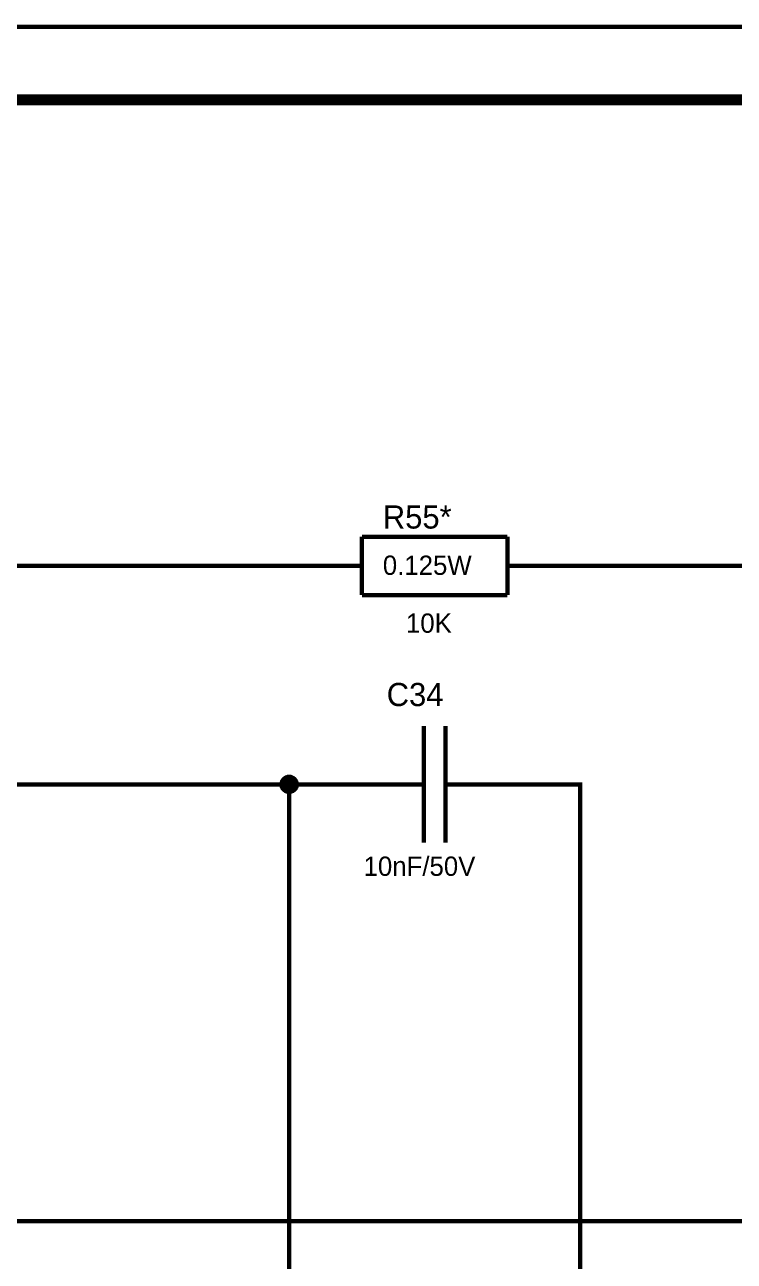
# Model space of a CAD drawing. Header units: millimetres. Extents: x 0 to 420, y 0 to 297.
# Drawn here: x 224.3 to 273.1, y 212.3 to 297.1 of the extents above; entities that cross this region are included whole.
import ezdxf

# ---------------------------------------------------------------- set-up
doc = ezdxf.new("R2010")
doc.units = ezdxf.units.MM
doc.layers.add('Sheet', color=255, linetype='Continuous')

msp = doc.modelspace()

# ---------------------------------------------------------------- linework, layer by layer
at = {"layer": 'Sheet'}
for points, const_width in [([(0.099, 297), (419.901, 297), (419.901, 0), (0.099, 0), (0.099, 297)], 0.3), ([(0.099, 297), (419.901, 297), (419.901, 0), (0.099, 0), (0.099, 297)], 0.3), ([(0.099, 297), (0.099, 0), (419.901, 0), (419.901, 297), (0.099, 297), (0.099, 297)], 0.0991), ([(0.099, 297), (0.099, 0), (419.901, 0), (419.901, 297), (0.099, 297), (0.099, 297)], 0.0991), ([(20.093, 291.999), (414.919, 291.999), (414.919, 7.998), (20.093, 7.998), (20.093, 291.999)], 0.749)]:
    msp.add_lwpolyline(points, close=True, dxfattribs=dict(at, const_width=const_width))
for points, const_width in [([(247.488, 261.995), (247.488, 257.987)], 0.3), ([(247.488, 261.995), (257.485, 261.995)], 0.3), ([(257.485, 261.995), (257.485, 257.987)], 0.3), ([(214.998, 259.991), (244.989, 259.991)], 0.3), ([(247.488, 259.991), (244.989, 259.991)], 0.3), ([(257.485, 259.991), (259.984, 259.991)], 0.3), ([(259.984, 259.991), (277.479, 259.991), (279.978, 259.991)], 0.3), ([(247.488, 257.987), (257.485, 257.987)], 0.3), ([(251.742, 248.996), (251.742, 240.998)], 0.3), ([(253.231, 248.996), (253.231, 240.998)], 0.3), ([(241.977, 244.989), (241.977, 245.022), (241.977, 245.038), (241.977, 245.071), (241.993, 245.088), (241.993, 245.121), (241.993, 245.138), (242.01, 245.171), (242.01, 245.187), (242.026, 245.204), (242.043, 245.237), (242.059, 245.254), (242.059, 245.27), (242.076, 245.287), (242.093, 245.32), (242.109, 245.336), (242.126, 245.353), (242.142, 245.369), (242.159, 245.386), (242.192, 245.403), (242.208, 245.419), (242.225, 245.419), (242.241, 245.436), (242.275, 245.452), (242.291, 245.469), (242.308, 245.469), (242.341, 245.485), (242.357, 245.485), (242.39, 245.485), (242.407, 245.502), (242.44, 245.502), (242.457, 245.502), (242.49, 245.502)], 0.3), ([(241.977, 244.989), (241.977, 245.022), (241.977, 245.038), (241.977, 245.071), (241.993, 245.088), (241.993, 245.121), (241.993, 245.138), (242.01, 245.171), (242.01, 245.187), (242.026, 245.204), (242.043, 245.237), (242.059, 245.254), (242.059, 245.27), (242.076, 245.287), (242.093, 245.32), (242.109, 245.336), (242.126, 245.353), (242.142, 245.369), (242.159, 245.386), (242.192, 245.403), (242.208, 245.419), (242.225, 245.419), (242.241, 245.436), (242.275, 245.452), (242.291, 245.469), (242.308, 245.469), (242.341, 245.485), (242.357, 245.485), (242.39, 245.485), (242.407, 245.502), (242.44, 245.502), (242.457, 245.502), (242.49, 245.502)], 0.3), ([(241.977, 244.989), (241.977, 245.022), (241.977, 245.038), (241.977, 245.071), (241.993, 245.088), (241.993, 245.121), (241.993, 245.138), (242.01, 245.171), (242.01, 245.187), (242.026, 245.204), (242.043, 245.237), (242.059, 245.254), (242.059, 245.27), (242.076, 245.287), (242.093, 245.32), (242.109, 245.336), (242.126, 245.353), (242.142, 245.369), (242.159, 245.386), (242.192, 245.403), (242.208, 245.419), (242.225, 245.419), (242.241, 245.436), (242.275, 245.452), (242.291, 245.469), (242.308, 245.469), (242.341, 245.485), (242.357, 245.485), (242.39, 245.485), (242.407, 245.502), (242.44, 245.502), (242.457, 245.502), (242.49, 245.502)], 0.3), ([(241.977, 244.989), (241.977, 245.022), (241.977, 245.038), (241.977, 245.071), (241.993, 245.088), (241.993, 245.121), (241.993, 245.138), (242.01, 245.171), (242.01, 245.187), (242.026, 245.204), (242.043, 245.237), (242.059, 245.254), (242.059, 245.27), (242.076, 245.287), (242.093, 245.32), (242.109, 245.336), (242.126, 245.353), (242.142, 245.369), (242.159, 245.386), (242.192, 245.403), (242.208, 245.419), (242.225, 245.419), (242.241, 245.436), (242.275, 245.452), (242.291, 245.469), (242.308, 245.469), (242.341, 245.485), (242.357, 245.485), (242.39, 245.485), (242.407, 245.502), (242.44, 245.502), (242.457, 245.502), (242.49, 245.502)], 0.3), ([(241.977, 244.989), (241.977, 245.022), (241.977, 245.038), (241.977, 245.071), (241.993, 245.088), (241.993, 245.121), (241.993, 245.138), (242.01, 245.171), (242.01, 245.187), (242.026, 245.204), (242.043, 245.237), (242.059, 245.254), (242.059, 245.27), (242.076, 245.287), (242.093, 245.32), (242.109, 245.336), (242.126, 245.353), (242.142, 245.369), (242.159, 245.386), (242.192, 245.403), (242.208, 245.419), (242.225, 245.419), (242.241, 245.436), (242.275, 245.452), (242.291, 245.469), (242.308, 245.469), (242.341, 245.485), (242.357, 245.485), (242.39, 245.485), (242.407, 245.502), (242.44, 245.502), (242.457, 245.502), (242.49, 245.502)], 0.0991), ([(241.977, 244.989), (241.977, 245.022), (241.977, 245.038), (241.977, 245.071), (241.993, 245.088), (241.993, 245.121), (241.993, 245.138), (242.01, 245.171), (242.01, 245.187), (242.026, 245.204), (242.043, 245.237), (242.059, 245.254), (242.059, 245.27), (242.076, 245.287), (242.093, 245.32), (242.109, 245.336), (242.126, 245.353), (242.142, 245.369), (242.159, 245.386), (242.192, 245.403), (242.208, 245.419), (242.225, 245.419), (242.241, 245.436), (242.275, 245.452), (242.291, 245.469), (242.308, 245.469), (242.341, 245.485), (242.357, 245.485), (242.39, 245.485), (242.407, 245.502), (242.44, 245.502), (242.457, 245.502), (242.49, 245.502)], 0.0991), ([(241.977, 244.989), (241.977, 245.022), (241.977, 245.038), (241.977, 245.071), (241.993, 245.088), (241.993, 245.121), (241.993, 245.138), (242.01, 245.171), (242.01, 245.187), (242.026, 245.204), (242.043, 245.237), (242.059, 245.254), (242.059, 245.27), (242.076, 245.287), (242.093, 245.32), (242.109, 245.336), (242.126, 245.353), (242.142, 245.369), (242.159, 245.386), (242.192, 245.403), (242.208, 245.419), (242.225, 245.419), (242.241, 245.436), (242.275, 245.452), (242.291, 245.469), (242.308, 245.469), (242.341, 245.485), (242.357, 245.485), (242.39, 245.485), (242.407, 245.502), (242.44, 245.502), (242.457, 245.502), (242.49, 245.502)], 0.0991), ([(241.977, 244.989), (241.977, 245.022), (241.977, 245.038), (241.977, 245.071), (241.993, 245.088), (241.993, 245.121), (241.993, 245.138), (242.01, 245.171), (242.01, 245.187), (242.026, 245.204), (242.043, 245.237), (242.059, 245.254), (242.059, 245.27), (242.076, 245.287), (242.093, 245.32), (242.109, 245.336), (242.126, 245.353), (242.142, 245.369), (242.159, 245.386), (242.192, 245.403), (242.208, 245.419), (242.225, 245.419), (242.241, 245.436), (242.275, 245.452), (242.291, 245.469), (242.308, 245.469), (242.341, 245.485), (242.357, 245.485), (242.39, 245.485), (242.407, 245.502), (242.44, 245.502), (242.457, 245.502), (242.49, 245.502)], 0.0991), ([(242.49, 245.502), (242.49, 245.502)], 0.3), ([(242.49, 245.502), (242.523, 245.502), (242.539, 245.502), (242.573, 245.502), (242.589, 245.485), (242.622, 245.485), (242.639, 245.485), (242.672, 245.469), (242.688, 245.469), (242.705, 245.452), (242.738, 245.436), (242.755, 245.419), (242.771, 245.419), (242.788, 245.403), (242.821, 245.386), (242.837, 245.369), (242.854, 245.353), (242.87, 245.336), (242.887, 245.32), (242.904, 245.287), (242.92, 245.27), (242.92, 245.254), (242.937, 245.237), (242.953, 245.204), (242.97, 245.187), (242.97, 245.171), (242.986, 245.138), (242.986, 245.121), (242.986, 245.088), (243.003, 245.071), (243.003, 245.038), (243.003, 245.022), (243.003, 244.989)], 0.3), ([(242.49, 245.502), (242.49, 245.502)], 0.3), ([(242.49, 245.502), (242.523, 245.502), (242.539, 245.502), (242.573, 245.502), (242.589, 245.485), (242.622, 245.485), (242.639, 245.485), (242.672, 245.469), (242.688, 245.469), (242.705, 245.452), (242.738, 245.436), (242.755, 245.419), (242.771, 245.419), (242.788, 245.403), (242.821, 245.386), (242.837, 245.369), (242.854, 245.353), (242.87, 245.336), (242.887, 245.32), (242.904, 245.287), (242.92, 245.27), (242.92, 245.254), (242.937, 245.237), (242.953, 245.204), (242.97, 245.187), (242.97, 245.171), (242.986, 245.138), (242.986, 245.121), (242.986, 245.088), (243.003, 245.071), (243.003, 245.038), (243.003, 245.022), (243.003, 244.989)], 0.3), ([(242.49, 245.502), (242.49, 245.502)], 0.3), ([(242.49, 245.502), (242.523, 245.502), (242.539, 245.502), (242.573, 245.502), (242.589, 245.485), (242.622, 245.485), (242.639, 245.485), (242.672, 245.469), (242.688, 245.469), (242.705, 245.452), (242.738, 245.436), (242.755, 245.419), (242.771, 245.419), (242.788, 245.403), (242.821, 245.386), (242.837, 245.369), (242.854, 245.353), (242.87, 245.336), (242.887, 245.32), (242.904, 245.287), (242.92, 245.27), (242.92, 245.254), (242.937, 245.237), (242.953, 245.204), (242.97, 245.187), (242.97, 245.171), (242.986, 245.138), (242.986, 245.121), (242.986, 245.088), (243.003, 245.071), (243.003, 245.038), (243.003, 245.022), (243.003, 244.989)], 0.3), ([(242.49, 245.502), (242.49, 245.502)], 0.3), ([(242.49, 245.502), (242.523, 245.502), (242.539, 245.502), (242.573, 245.502), (242.589, 245.485), (242.622, 245.485), (242.639, 245.485), (242.672, 245.469), (242.688, 245.469), (242.705, 245.452), (242.738, 245.436), (242.755, 245.419), (242.771, 245.419), (242.788, 245.403), (242.821, 245.386), (242.837, 245.369), (242.854, 245.353), (242.87, 245.336), (242.887, 245.32), (242.904, 245.287), (242.92, 245.27), (242.92, 245.254), (242.937, 245.237), (242.953, 245.204), (242.97, 245.187), (242.97, 245.171), (242.986, 245.138), (242.986, 245.121), (242.986, 245.088), (243.003, 245.071), (243.003, 245.038), (243.003, 245.022), (243.003, 244.989)], 0.3), ([(242.49, 245.502), (242.49, 245.502)], 0.0991), ([(242.49, 245.502), (242.523, 245.502), (242.539, 245.502), (242.573, 245.502), (242.589, 245.485), (242.622, 245.485), (242.639, 245.485), (242.672, 245.469), (242.688, 245.469), (242.705, 245.452), (242.738, 245.436), (242.755, 245.419), (242.771, 245.419), (242.788, 245.403), (242.821, 245.386), (242.837, 245.369), (242.854, 245.353), (242.87, 245.336), (242.887, 245.32), (242.904, 245.287), (242.92, 245.27), (242.92, 245.254), (242.937, 245.237), (242.953, 245.204), (242.97, 245.187), (242.97, 245.171), (242.986, 245.138), (242.986, 245.121), (242.986, 245.088), (243.003, 245.071), (243.003, 245.038), (243.003, 245.022), (243.003, 244.989)], 0.0991), ([(242.49, 245.502), (242.49, 245.502)], 0.0991), ([(242.49, 245.502), (242.523, 245.502), (242.539, 245.502), (242.573, 245.502), (242.589, 245.485), (242.622, 245.485), (242.639, 245.485), (242.672, 245.469), (242.688, 245.469), (242.705, 245.452), (242.738, 245.436), (242.755, 245.419), (242.771, 245.419), (242.788, 245.403), (242.821, 245.386), (242.837, 245.369), (242.854, 245.353), (242.87, 245.336), (242.887, 245.32), (242.904, 245.287), (242.92, 245.27), (242.92, 245.254), (242.937, 245.237), (242.953, 245.204), (242.97, 245.187), (242.97, 245.171), (242.986, 245.138), (242.986, 245.121), (242.986, 245.088), (243.003, 245.071), (243.003, 245.038), (243.003, 245.022), (243.003, 244.989)], 0.0991), ([(242.49, 245.502), (242.49, 245.502)], 0.0991), ([(242.49, 245.502), (242.523, 245.502), (242.539, 245.502), (242.573, 245.502), (242.589, 245.485), (242.622, 245.485), (242.639, 245.485), (242.672, 245.469), (242.688, 245.469), (242.705, 245.452), (242.738, 245.436), (242.755, 245.419), (242.771, 245.419), (242.788, 245.403), (242.821, 245.386), (242.837, 245.369), (242.854, 245.353), (242.87, 245.336), (242.887, 245.32), (242.904, 245.287), (242.92, 245.27), (242.92, 245.254), (242.937, 245.237), (242.953, 245.204), (242.97, 245.187), (242.97, 245.171), (242.986, 245.138), (242.986, 245.121), (242.986, 245.088), (243.003, 245.071), (243.003, 245.038), (243.003, 245.022), (243.003, 244.989)], 0.0991), ([(242.49, 245.502), (242.49, 245.502)], 0.0991), ([(242.49, 245.502), (242.523, 245.502), (242.539, 245.502), (242.573, 245.502), (242.589, 245.485), (242.622, 245.485), (242.639, 245.485), (242.672, 245.469), (242.688, 245.469), (242.705, 245.452), (242.738, 245.436), (242.755, 245.419), (242.771, 245.419), (242.788, 245.403), (242.821, 245.386), (242.837, 245.369), (242.854, 245.353), (242.87, 245.336), (242.887, 245.32), (242.904, 245.287), (242.92, 245.27), (242.92, 245.254), (242.937, 245.237), (242.953, 245.204), (242.97, 245.187), (242.97, 245.171), (242.986, 245.138), (242.986, 245.121), (242.986, 245.088), (243.003, 245.071), (243.003, 245.038), (243.003, 245.022), (243.003, 244.989)], 0.0991), ([(214.998, 244.989), (242.49, 244.989), (248.746, 244.989)], 0.3), ([(242.49, 244.492), (242.457, 244.492), (242.44, 244.492), (242.407, 244.492), (242.39, 244.508), (242.357, 244.508), (242.341, 244.508), (242.308, 244.525), (242.291, 244.525), (242.275, 244.541), (242.241, 244.558), (242.225, 244.558), (242.208, 244.575), (242.192, 244.591), (242.159, 244.608), (242.142, 244.624), (242.126, 244.641), (242.109, 244.657), (242.093, 244.674), (242.076, 244.691), (242.059, 244.707), (242.059, 244.724), (242.043, 244.757), (242.026, 244.773), (242.01, 244.79), (242.01, 244.823), (241.993, 244.84), (241.993, 244.856), (241.993, 244.889), (241.977, 244.906), (241.977, 244.939), (241.977, 244.955), (241.977, 244.989)], 0.3), ([(241.977, 244.989), (241.977, 244.989)], 0.3), ([(242.49, 244.492), (242.457, 244.492), (242.44, 244.492), (242.407, 244.492), (242.39, 244.508), (242.357, 244.508), (242.341, 244.508), (242.308, 244.525), (242.291, 244.525), (242.275, 244.541), (242.241, 244.558), (242.225, 244.558), (242.208, 244.575), (242.192, 244.591), (242.159, 244.608), (242.142, 244.624), (242.126, 244.641), (242.109, 244.657), (242.093, 244.674), (242.076, 244.691), (242.059, 244.707), (242.059, 244.724), (242.043, 244.757), (242.026, 244.773), (242.01, 244.79), (242.01, 244.823), (241.993, 244.84), (241.993, 244.856), (241.993, 244.889), (241.977, 244.906), (241.977, 244.939), (241.977, 244.955), (241.977, 244.989)], 0.3), ([(241.977, 244.989), (241.977, 244.989)], 0.3), ([(242.49, 244.492), (242.457, 244.492), (242.44, 244.492), (242.407, 244.492), (242.39, 244.508), (242.357, 244.508), (242.341, 244.508), (242.308, 244.525), (242.291, 244.525), (242.275, 244.541), (242.241, 244.558), (242.225, 244.558), (242.208, 244.575), (242.192, 244.591), (242.159, 244.608), (242.142, 244.624), (242.126, 244.641), (242.109, 244.657), (242.093, 244.674), (242.076, 244.691), (242.059, 244.707), (242.059, 244.724), (242.043, 244.757), (242.026, 244.773), (242.01, 244.79), (242.01, 244.823), (241.993, 244.84), (241.993, 244.856), (241.993, 244.889), (241.977, 244.906), (241.977, 244.939), (241.977, 244.955), (241.977, 244.989)], 0.3), ([(241.977, 244.989), (241.977, 244.989)], 0.3), ([(242.49, 244.492), (242.457, 244.492), (242.44, 244.492), (242.407, 244.492), (242.39, 244.508), (242.357, 244.508), (242.341, 244.508), (242.308, 244.525), (242.291, 244.525), (242.275, 244.541), (242.241, 244.558), (242.225, 244.558), (242.208, 244.575), (242.192, 244.591), (242.159, 244.608), (242.142, 244.624), (242.126, 244.641), (242.109, 244.657), (242.093, 244.674), (242.076, 244.691), (242.059, 244.707), (242.059, 244.724), (242.043, 244.757), (242.026, 244.773), (242.01, 244.79), (242.01, 244.823), (241.993, 244.84), (241.993, 244.856), (241.993, 244.889), (241.977, 244.906), (241.977, 244.939), (241.977, 244.955), (241.977, 244.989)], 0.3), ([(241.977, 244.989), (241.977, 244.989)], 0.3), ([(242.49, 244.492), (242.457, 244.492), (242.44, 244.492), (242.407, 244.492), (242.39, 244.508), (242.357, 244.508), (242.341, 244.508), (242.308, 244.525), (242.291, 244.525), (242.275, 244.541), (242.241, 244.558), (242.225, 244.558), (242.208, 244.575), (242.192, 244.591), (242.159, 244.608), (242.142, 244.624), (242.126, 244.641), (242.109, 244.657), (242.093, 244.674), (242.076, 244.691), (242.059, 244.707), (242.059, 244.724), (242.043, 244.757), (242.026, 244.773), (242.01, 244.79), (242.01, 244.823), (241.993, 244.84), (241.993, 244.856), (241.993, 244.889), (241.977, 244.906), (241.977, 244.939), (241.977, 244.955), (241.977, 244.989)], 0.0991), ([(241.977, 244.989), (241.977, 244.989)], 0.0991), ([(242.49, 244.492), (242.457, 244.492), (242.44, 244.492), (242.407, 244.492), (242.39, 244.508), (242.357, 244.508), (242.341, 244.508), (242.308, 244.525), (242.291, 244.525), (242.275, 244.541), (242.241, 244.558), (242.225, 244.558), (242.208, 244.575), (242.192, 244.591), (242.159, 244.608), (242.142, 244.624), (242.126, 244.641), (242.109, 244.657), (242.093, 244.674), (242.076, 244.691), (242.059, 244.707), (242.059, 244.724), (242.043, 244.757), (242.026, 244.773), (242.01, 244.79), (242.01, 244.823), (241.993, 244.84), (241.993, 244.856), (241.993, 244.889), (241.977, 244.906), (241.977, 244.939), (241.977, 244.955), (241.977, 244.989)], 0.0991), ([(241.977, 244.989), (241.977, 244.989)], 0.0991), ([(242.49, 244.492), (242.457, 244.492), (242.44, 244.492), (242.407, 244.492), (242.39, 244.508), (242.357, 244.508), (242.341, 244.508), (242.308, 244.525), (242.291, 244.525), (242.275, 244.541), (242.241, 244.558), (242.225, 244.558), (242.208, 244.575), (242.192, 244.591), (242.159, 244.608), (242.142, 244.624), (242.126, 244.641), (242.109, 244.657), (242.093, 244.674), (242.076, 244.691), (242.059, 244.707), (242.059, 244.724), (242.043, 244.757), (242.026, 244.773), (242.01, 244.79), (242.01, 244.823), (241.993, 244.84), (241.993, 244.856), (241.993, 244.889), (241.977, 244.906), (241.977, 244.939), (241.977, 244.955), (241.977, 244.989)], 0.0991), ([(241.977, 244.989), (241.977, 244.989)], 0.0991), ([(242.49, 244.492), (242.457, 244.492), (242.44, 244.492), (242.407, 244.492), (242.39, 244.508), (242.357, 244.508), (242.341, 244.508), (242.308, 244.525), (242.291, 244.525), (242.275, 244.541), (242.241, 244.558), (242.225, 244.558), (242.208, 244.575), (242.192, 244.591), (242.159, 244.608), (242.142, 244.624), (242.126, 244.641), (242.109, 244.657), (242.093, 244.674), (242.076, 244.691), (242.059, 244.707), (242.059, 244.724), (242.043, 244.757), (242.026, 244.773), (242.01, 244.79), (242.01, 244.823), (241.993, 244.84), (241.993, 244.856), (241.993, 244.889), (241.977, 244.906), (241.977, 244.939), (241.977, 244.955), (241.977, 244.989)], 0.0991), ([(241.977, 244.989), (241.977, 244.989)], 0.0991), ([(243.003, 244.989), (243.003, 244.955), (243.003, 244.939), (243.003, 244.906), (242.986, 244.889), (242.986, 244.856), (242.986, 244.84), (242.97, 244.823), (242.97, 244.79), (242.953, 244.773), (242.937, 244.757), (242.92, 244.724), (242.92, 244.707), (242.904, 244.691), (242.887, 244.674), (242.87, 244.657), (242.854, 244.641), (242.837, 244.624), (242.821, 244.608), (242.788, 244.591), (242.771, 244.575), (242.755, 244.558), (242.738, 244.558), (242.705, 244.541), (242.688, 244.525), (242.672, 244.525), (242.639, 244.508), (242.622, 244.508), (242.589, 244.508), (242.573, 244.492), (242.539, 244.492), (242.523, 244.492), (242.49, 244.492)], 0.3), ([(242.49, 207.499), (242.49, 244.989)], 0.3), ([(243.003, 244.989), (243.003, 244.955), (243.003, 244.939), (243.003, 244.906), (242.986, 244.889), (242.986, 244.856), (242.986, 244.84), (242.97, 244.823), (242.97, 244.79), (242.953, 244.773), (242.937, 244.757), (242.92, 244.724), (242.92, 244.707), (242.904, 244.691), (242.887, 244.674), (242.87, 244.657), (242.854, 244.641), (242.837, 244.624), (242.821, 244.608), (242.788, 244.591), (242.771, 244.575), (242.755, 244.558), (242.738, 244.558), (242.705, 244.541), (242.688, 244.525), (242.672, 244.525), (242.639, 244.508), (242.622, 244.508), (242.589, 244.508), (242.573, 244.492), (242.539, 244.492), (242.523, 244.492), (242.49, 244.492)], 0.3), ([(243.003, 244.989), (243.003, 244.955), (243.003, 244.939), (243.003, 244.906), (242.986, 244.889), (242.986, 244.856), (242.986, 244.84), (242.97, 244.823), (242.97, 244.79), (242.953, 244.773), (242.937, 244.757), (242.92, 244.724), (242.92, 244.707), (242.904, 244.691), (242.887, 244.674), (242.87, 244.657), (242.854, 244.641), (242.837, 244.624), (242.821, 244.608), (242.788, 244.591), (242.771, 244.575), (242.755, 244.558), (242.738, 244.558), (242.705, 244.541), (242.688, 244.525), (242.672, 244.525), (242.639, 244.508), (242.622, 244.508), (242.589, 244.508), (242.573, 244.492), (242.539, 244.492), (242.523, 244.492), (242.49, 244.492)], 0.3), ([(243.003, 244.989), (243.003, 244.955), (243.003, 244.939), (243.003, 244.906), (242.986, 244.889), (242.986, 244.856), (242.986, 244.84), (242.97, 244.823), (242.97, 244.79), (242.953, 244.773), (242.937, 244.757), (242.92, 244.724), (242.92, 244.707), (242.904, 244.691), (242.887, 244.674), (242.87, 244.657), (242.854, 244.641), (242.837, 244.624), (242.821, 244.608), (242.788, 244.591), (242.771, 244.575), (242.755, 244.558), (242.738, 244.558), (242.705, 244.541), (242.688, 244.525), (242.672, 244.525), (242.639, 244.508), (242.622, 244.508), (242.589, 244.508), (242.573, 244.492), (242.539, 244.492), (242.523, 244.492), (242.49, 244.492)], 0.3), ([(243.003, 244.989), (243.003, 244.955), (243.003, 244.939), (243.003, 244.906), (242.986, 244.889), (242.986, 244.856), (242.986, 244.84), (242.97, 244.823), (242.97, 244.79), (242.953, 244.773), (242.937, 244.757), (242.92, 244.724), (242.92, 244.707), (242.904, 244.691), (242.887, 244.674), (242.87, 244.657), (242.854, 244.641), (242.837, 244.624), (242.821, 244.608), (242.788, 244.591), (242.771, 244.575), (242.755, 244.558), (242.738, 244.558), (242.705, 244.541), (242.688, 244.525), (242.672, 244.525), (242.639, 244.508), (242.622, 244.508), (242.589, 244.508), (242.573, 244.492), (242.539, 244.492), (242.523, 244.492), (242.49, 244.492)], 0.0991), ([(243.003, 244.989), (243.003, 244.955), (243.003, 244.939), (243.003, 244.906), (242.986, 244.889), (242.986, 244.856), (242.986, 244.84), (242.97, 244.823), (242.97, 244.79), (242.953, 244.773), (242.937, 244.757), (242.92, 244.724), (242.92, 244.707), (242.904, 244.691), (242.887, 244.674), (242.87, 244.657), (242.854, 244.641), (242.837, 244.624), (242.821, 244.608), (242.788, 244.591), (242.771, 244.575), (242.755, 244.558), (242.738, 244.558), (242.705, 244.541), (242.688, 244.525), (242.672, 244.525), (242.639, 244.508), (242.622, 244.508), (242.589, 244.508), (242.573, 244.492), (242.539, 244.492), (242.523, 244.492), (242.49, 244.492)], 0.0991), ([(243.003, 244.989), (243.003, 244.955), (243.003, 244.939), (243.003, 244.906), (242.986, 244.889), (242.986, 244.856), (242.986, 244.84), (242.97, 244.823), (242.97, 244.79), (242.953, 244.773), (242.937, 244.757), (242.92, 244.724), (242.92, 244.707), (242.904, 244.691), (242.887, 244.674), (242.87, 244.657), (242.854, 244.641), (242.837, 244.624), (242.821, 244.608), (242.788, 244.591), (242.771, 244.575), (242.755, 244.558), (242.738, 244.558), (242.705, 244.541), (242.688, 244.525), (242.672, 244.525), (242.639, 244.508), (242.622, 244.508), (242.589, 244.508), (242.573, 244.492), (242.539, 244.492), (242.523, 244.492), (242.49, 244.492)], 0.0991), ([(243.003, 244.989), (243.003, 244.955), (243.003, 244.939), (243.003, 244.906), (242.986, 244.889), (242.986, 244.856), (242.986, 244.84), (242.97, 244.823), (242.97, 244.79), (242.953, 244.773), (242.937, 244.757), (242.92, 244.724), (242.92, 244.707), (242.904, 244.691), (242.887, 244.674), (242.87, 244.657), (242.854, 244.641), (242.837, 244.624), (242.821, 244.608), (242.788, 244.591), (242.771, 244.575), (242.755, 244.558), (242.738, 244.558), (242.705, 244.541), (242.688, 244.525), (242.672, 244.525), (242.639, 244.508), (242.622, 244.508), (242.589, 244.508), (242.573, 244.492), (242.539, 244.492), (242.523, 244.492), (242.49, 244.492)], 0.0991), ([(243.003, 244.989), (243.003, 244.989), (243.003, 244.989), (243.003, 244.989), (243.003, 244.989), (243.003, 244.989), (243.003, 244.989), (243.003, 244.989), (243.003, 244.989), (243.003, 244.989), (243.003, 244.989), (243.003, 244.989), (243.003, 244.989), (243.003, 244.989), (243.003, 244.989), (243.003, 244.989), (243.003, 244.989), (243.003, 244.989), (243.003, 244.989), (243.003, 244.989), (243.003, 244.989), (243.003, 244.989), (243.003, 244.989), (243.003, 244.989), (243.003, 244.989), (243.003, 244.989), (243.003, 244.989), (243.003, 244.989), (243.003, 244.989), (243.003, 244.989), (243.003, 244.989), (243.003, 244.989), (243.003, 244.989)], 0.3), ([(243.003, 244.989), (243.003, 244.989)], 0.3), ([(243.003, 244.989), (243.003, 244.989), (243.003, 244.989), (243.003, 244.989), (243.003, 244.989), (243.003, 244.989), (243.003, 244.989), (243.003, 244.989), (243.003, 244.989), (243.003, 244.989), (243.003, 244.989), (243.003, 244.989), (243.003, 244.989), (243.003, 244.989), (243.003, 244.989), (243.003, 244.989), (243.003, 244.989), (243.003, 244.989), (243.003, 244.989), (243.003, 244.989), (243.003, 244.989), (243.003, 244.989), (243.003, 244.989), (243.003, 244.989), (243.003, 244.989), (243.003, 244.989), (243.003, 244.989), (243.003, 244.989), (243.003, 244.989), (243.003, 244.989), (243.003, 244.989), (243.003, 244.989), (243.003, 244.989)], 0.3), ([(243.003, 244.989), (243.003, 244.989)], 0.3), ([(243.003, 244.989), (243.003, 244.989), (243.003, 244.989), (243.003, 244.989), (243.003, 244.989), (243.003, 244.989), (243.003, 244.989), (243.003, 244.989), (243.003, 244.989), (243.003, 244.989), (243.003, 244.989), (243.003, 244.989), (243.003, 244.989), (243.003, 244.989), (243.003, 244.989), (243.003, 244.989), (243.003, 244.989), (243.003, 244.989), (243.003, 244.989), (243.003, 244.989), (243.003, 244.989), (243.003, 244.989), (243.003, 244.989), (243.003, 244.989), (243.003, 244.989), (243.003, 244.989), (243.003, 244.989), (243.003, 244.989), (243.003, 244.989), (243.003, 244.989), (243.003, 244.989), (243.003, 244.989), (243.003, 244.989)], 0.3), ([(243.003, 244.989), (243.003, 244.989)], 0.3), ([(243.003, 244.989), (243.003, 244.989), (243.003, 244.989), (243.003, 244.989), (243.003, 244.989), (243.003, 244.989), (243.003, 244.989), (243.003, 244.989), (243.003, 244.989), (243.003, 244.989), (243.003, 244.989), (243.003, 244.989), (243.003, 244.989), (243.003, 244.989), (243.003, 244.989), (243.003, 244.989), (243.003, 244.989), (243.003, 244.989), (243.003, 244.989), (243.003, 244.989), (243.003, 244.989), (243.003, 244.989), (243.003, 244.989), (243.003, 244.989), (243.003, 244.989), (243.003, 244.989), (243.003, 244.989), (243.003, 244.989), (243.003, 244.989), (243.003, 244.989), (243.003, 244.989), (243.003, 244.989), (243.003, 244.989)], 0.3), ([(243.003, 244.989), (243.003, 244.989)], 0.3), ([(243.003, 244.989), (243.003, 244.989), (243.003, 244.989), (243.003, 244.989), (243.003, 244.989), (243.003, 244.989), (243.003, 244.989), (243.003, 244.989), (243.003, 244.989), (243.003, 244.989), (243.003, 244.989), (243.003, 244.989), (243.003, 244.989), (243.003, 244.989), (243.003, 244.989), (243.003, 244.989), (243.003, 244.989), (243.003, 244.989), (243.003, 244.989), (243.003, 244.989), (243.003, 244.989), (243.003, 244.989), (243.003, 244.989), (243.003, 244.989), (243.003, 244.989), (243.003, 244.989), (243.003, 244.989), (243.003, 244.989), (243.003, 244.989), (243.003, 244.989), (243.003, 244.989), (243.003, 244.989), (243.003, 244.989)], 0.0991), ([(243.003, 244.989), (243.003, 244.989)], 0.0991), ([(243.003, 244.989), (243.003, 244.989), (243.003, 244.989), (243.003, 244.989), (243.003, 244.989), (243.003, 244.989), (243.003, 244.989), (243.003, 244.989), (243.003, 244.989), (243.003, 244.989), (243.003, 244.989), (243.003, 244.989), (243.003, 244.989), (243.003, 244.989), (243.003, 244.989), (243.003, 244.989), (243.003, 244.989), (243.003, 244.989), (243.003, 244.989), (243.003, 244.989), (243.003, 244.989), (243.003, 244.989), (243.003, 244.989), (243.003, 244.989), (243.003, 244.989), (243.003, 244.989), (243.003, 244.989), (243.003, 244.989), (243.003, 244.989), (243.003, 244.989), (243.003, 244.989), (243.003, 244.989), (243.003, 244.989)], 0.0991), ([(243.003, 244.989), (243.003, 244.989)], 0.0991), ([(243.003, 244.989), (243.003, 244.989), (243.003, 244.989), (243.003, 244.989), (243.003, 244.989), (243.003, 244.989), (243.003, 244.989), (243.003, 244.989), (243.003, 244.989), (243.003, 244.989), (243.003, 244.989), (243.003, 244.989), (243.003, 244.989), (243.003, 244.989), (243.003, 244.989), (243.003, 244.989), (243.003, 244.989), (243.003, 244.989), (243.003, 244.989), (243.003, 244.989), (243.003, 244.989), (243.003, 244.989), (243.003, 244.989), (243.003, 244.989), (243.003, 244.989), (243.003, 244.989), (243.003, 244.989), (243.003, 244.989), (243.003, 244.989), (243.003, 244.989), (243.003, 244.989), (243.003, 244.989), (243.003, 244.989)], 0.0991), ([(243.003, 244.989), (243.003, 244.989)], 0.0991), ([(243.003, 244.989), (243.003, 244.989), (243.003, 244.989), (243.003, 244.989), (243.003, 244.989), (243.003, 244.989), (243.003, 244.989), (243.003, 244.989), (243.003, 244.989), (243.003, 244.989), (243.003, 244.989), (243.003, 244.989), (243.003, 244.989), (243.003, 244.989), (243.003, 244.989), (243.003, 244.989), (243.003, 244.989), (243.003, 244.989), (243.003, 244.989), (243.003, 244.989), (243.003, 244.989), (243.003, 244.989), (243.003, 244.989), (243.003, 244.989), (243.003, 244.989), (243.003, 244.989), (243.003, 244.989), (243.003, 244.989), (243.003, 244.989), (243.003, 244.989), (243.003, 244.989), (243.003, 244.989), (243.003, 244.989)], 0.0991), ([(243.003, 244.989), (243.003, 244.989)], 0.0991), ([(251.742, 244.989), (248.746, 244.989)], 0.3), ([(253.231, 244.989), (256.244, 244.989)], 0.3), ([(256.244, 244.989), (262.483, 244.989), (262.483, 177.495), (272.48, 177.495), (312.468, 177.495)], 0.3), ([(177.527, 215), (200.02, 215), (274.98, 215), (284.976, 215), (332.445, 215)], 0.3)]:
    msp.add_lwpolyline(points, dxfattribs=dict(at, const_width=const_width))
at = {"layer": 'Sheet', "const_width": 0.508}
msp.add_lwpolyline([(242.246, 245, 1), (242.754, 245, 1)], format="xyb", close=True, dxfattribs=at)

# ---------------------------------------------------------------- texts
at = {"layer": 'Sheet'}
for s, height, p in [('R55*', 1.5897, (248.928, 262.558)), ('0.125W', 1.3247, (248.928, 259.378)), ('10K', 1.3247, (250.517, 255.404)), ('C34', 1.5897, (249.193, 250.37)), ('10nF/50V', 1.3247, (247.604, 238.713))]:
    msp.add_text(s, height=height, dxfattribs=at).set_placement(p)

doc.saveas('drawing.dxf')
